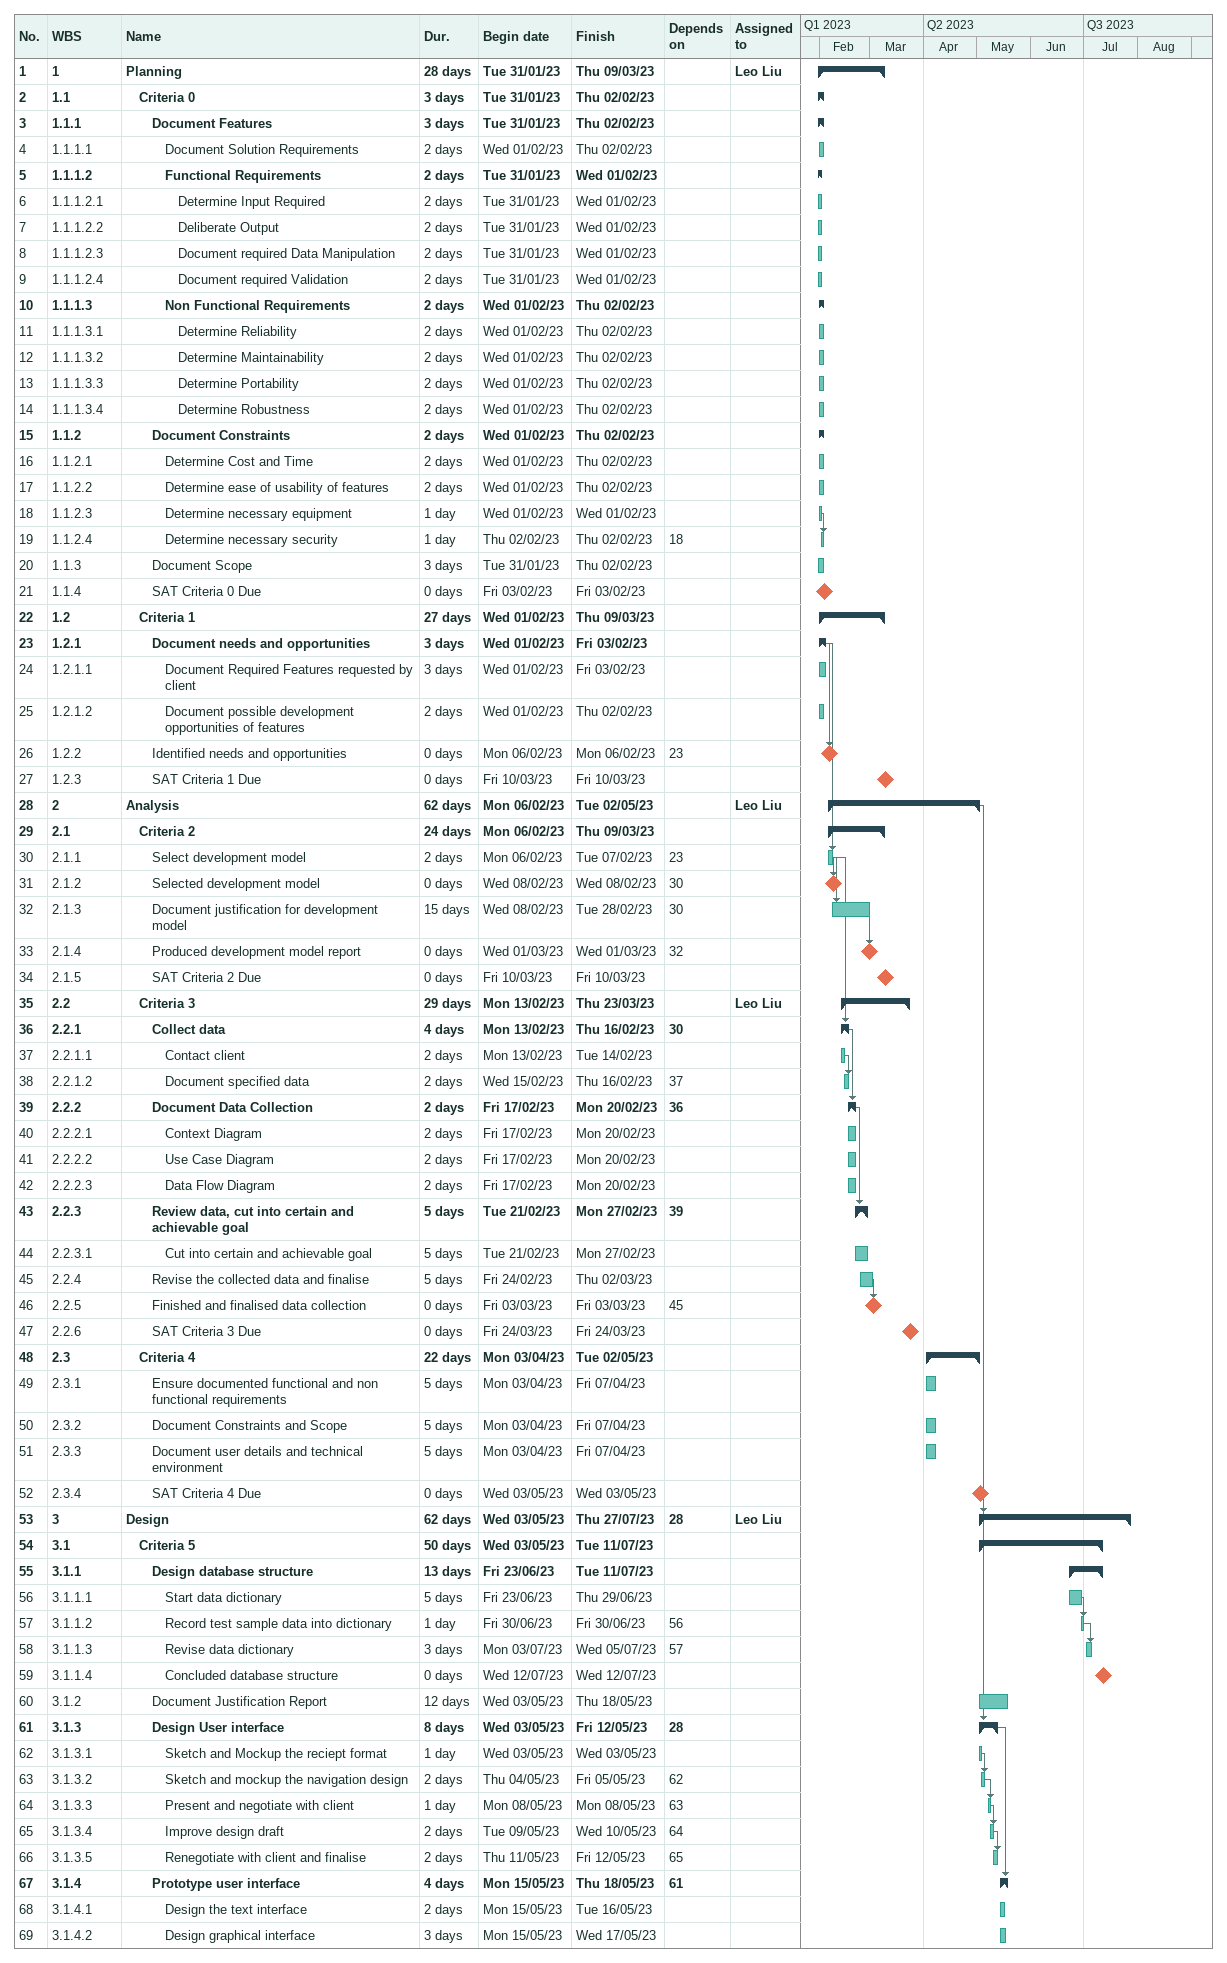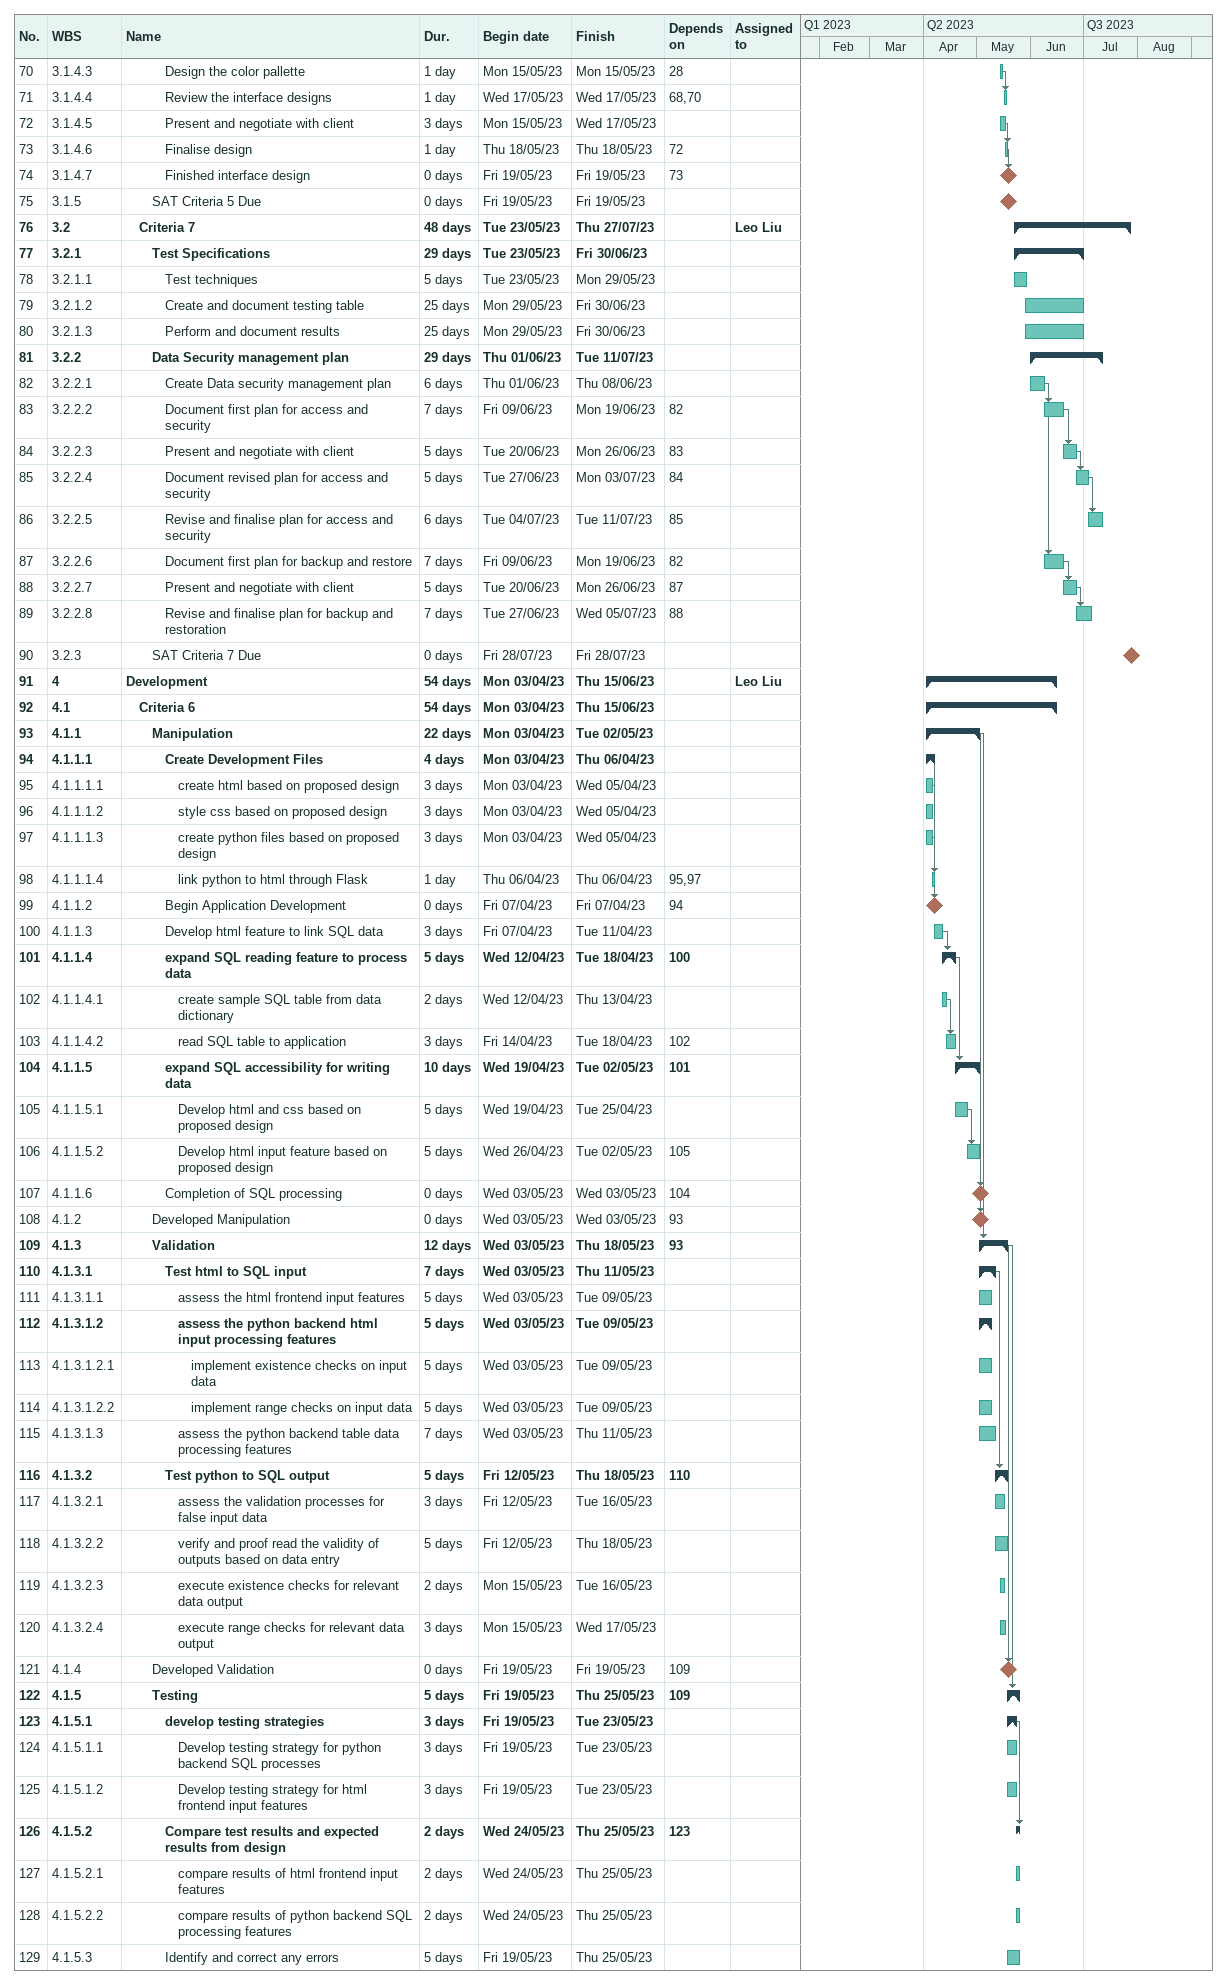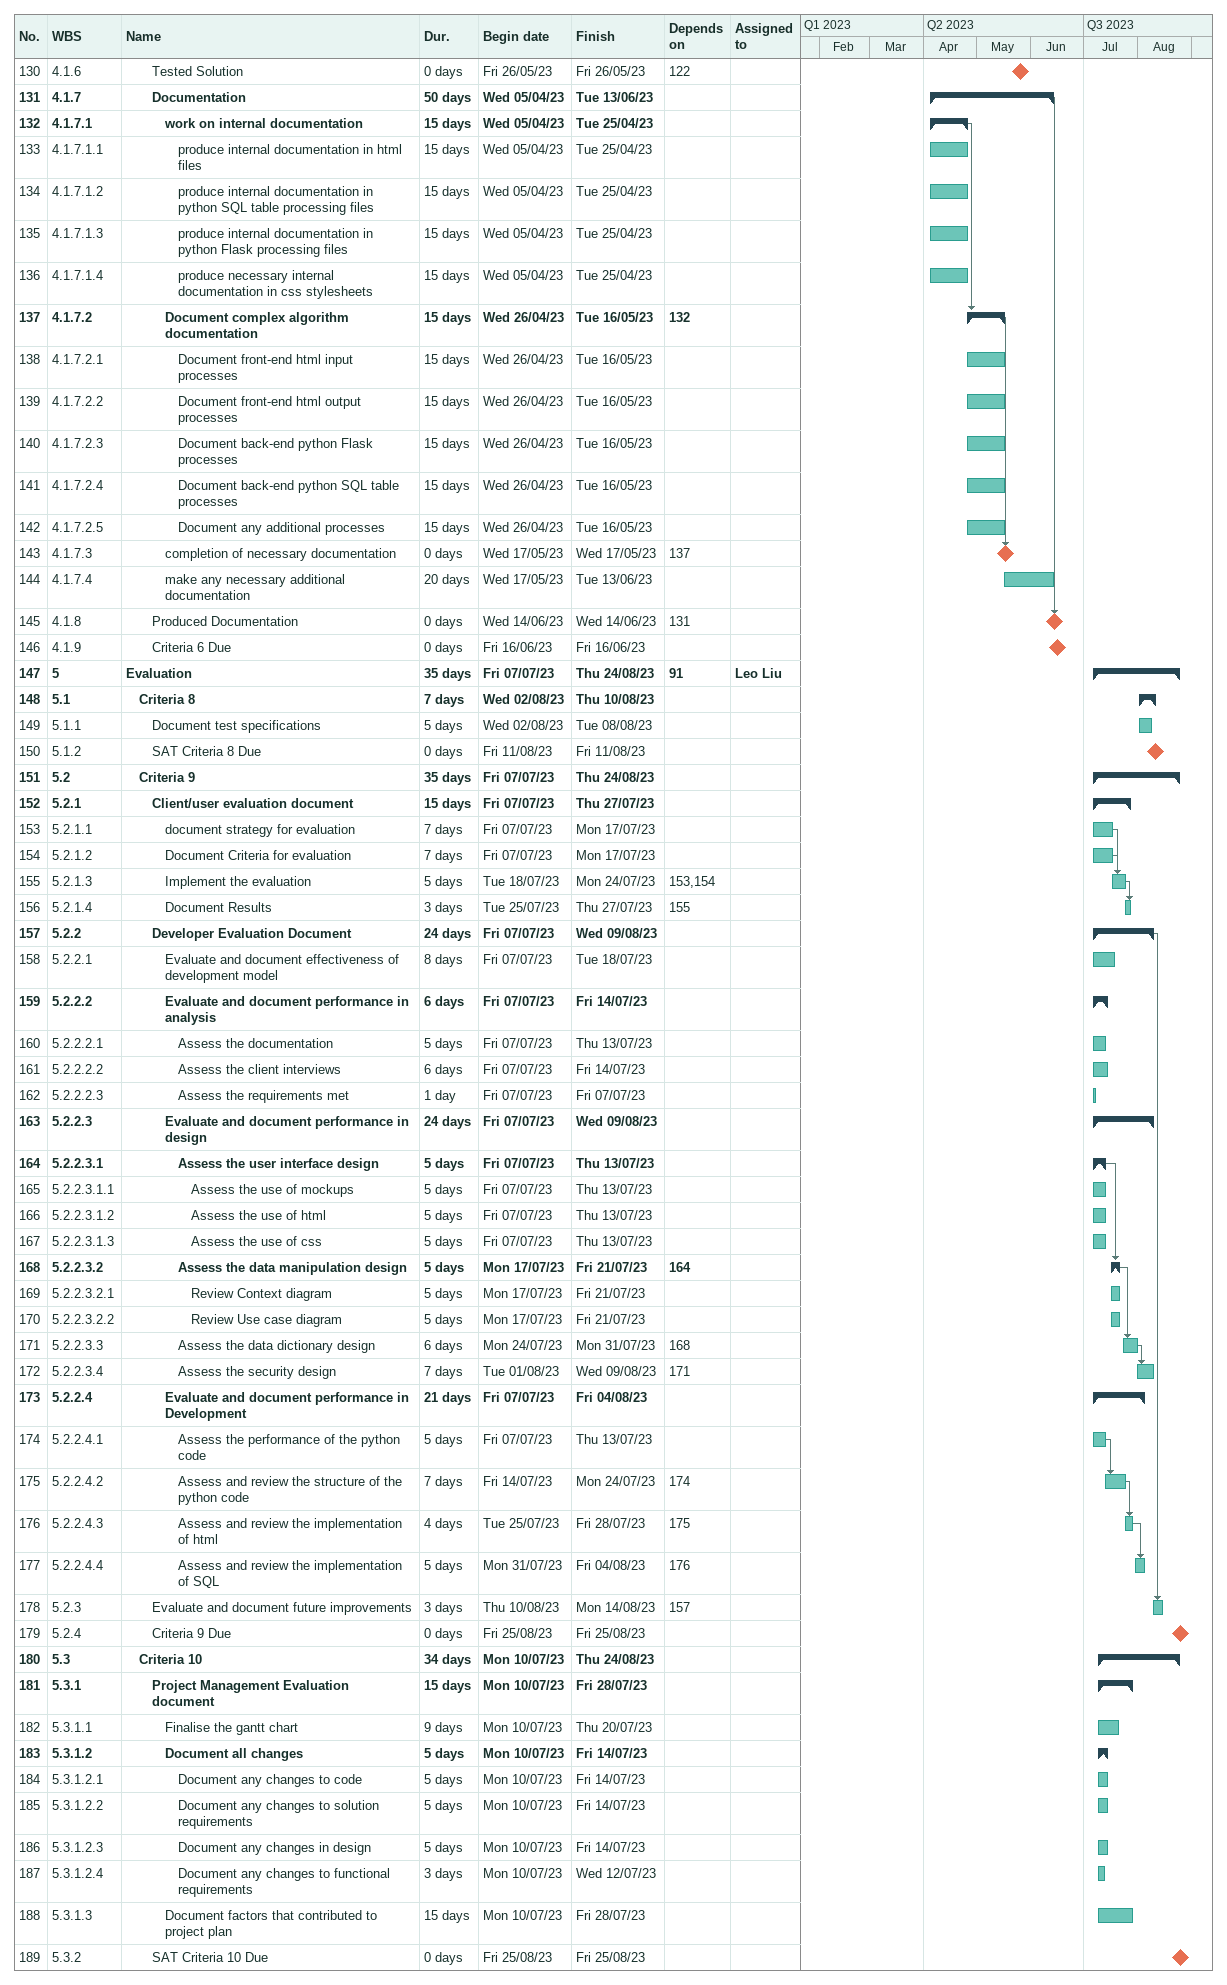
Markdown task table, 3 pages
| ID | WBS | Task | Duration | Start | Finish | Predecessors | Resources |
|---|---|---|---|---|---|---|---|
| 1 | 1 | **Planning** | 28d | 2023-01-31 | 2023-03-09 |  | Leo Liu |
| 2 | 1.1 | **Criteria 0** | 3d | 2023-01-31 | 2023-02-02 |  |  |
| 3 | 1.1.1 | **Document Features** | 3d | 2023-01-31 | 2023-02-02 |  |  |
| 4 | 1.1.1.1 | Document Solution Requirements | 2d | 2023-02-01 | 2023-02-02 |  |  |
| 5 | 1.1.1.2 | **Functional Requirements** | 2d | 2023-01-31 | 2023-02-01 |  |  |
| 6 | 1.1.1.2.1 | Determine Input Required | 2d | 2023-01-31 | 2023-02-01 |  |  |
| 7 | 1.1.1.2.2 | Deliberate Output | 2d | 2023-01-31 | 2023-02-01 |  |  |
| 8 | 1.1.1.2.3 | Document required Data Manipulation | 2d | 2023-01-31 | 2023-02-01 |  |  |
| 9 | 1.1.1.2.4 | Document required Validation | 2d | 2023-01-31 | 2023-02-01 |  |  |
| 10 | 1.1.1.3 | **Non Functional Requirements** | 2d | 2023-02-01 | 2023-02-02 |  |  |
| 11 | 1.1.1.3.1 | Determine Reliability | 2d | 2023-02-01 | 2023-02-02 |  |  |
| 12 | 1.1.1.3.2 | Determine Maintainability | 2d | 2023-02-01 | 2023-02-02 |  |  |
| 13 | 1.1.1.3.3 | Determine Portability | 2d | 2023-02-01 | 2023-02-02 |  |  |
| 14 | 1.1.1.3.4 | Determine Robustness | 2d | 2023-02-01 | 2023-02-02 |  |  |
| 15 | 1.1.2 | **Document Constraints** | 2d | 2023-02-01 | 2023-02-02 |  |  |
| 16 | 1.1.2.1 | Determine Cost and Time | 2d | 2023-02-01 | 2023-02-02 |  |  |
| 17 | 1.1.2.2 | Determine ease of usability of features | 2d | 2023-02-01 | 2023-02-02 |  |  |
| 18 | 1.1.2.3 | Determine necessary equipment | 1d | 2023-02-01 | 2023-02-01 |  |  |
| 19 | 1.1.2.4 | Determine necessary security | 1d | 2023-02-02 | 2023-02-02 | 18 |  |
| 20 | 1.1.3 | Document Scope | 3d | 2023-01-31 | 2023-02-02 |  |  |
| 21 | 1.1.4 | SAT Criteria 0 Due | 0d | 2023-02-03 | 2023-02-03 |  |  |
| 22 | 1.2 | **Criteria 1** | 27d | 2023-02-01 | 2023-03-09 |  |  |
| 23 | 1.2.1 | **Document needs and opportunities** | 3d | 2023-02-01 | 2023-02-03 |  |  |
| 24 | 1.2.1.1 | Document Required Features requested by client | 3d | 2023-02-01 | 2023-02-03 |  |  |
| 25 | 1.2.1.2 | Document possible development opportunities of features | 2d | 2023-02-01 | 2023-02-02 |  |  |
| 26 | 1.2.2 | Identified needs and opportunities | 0d | 2023-02-06 | 2023-02-06 | 23 |  |
| 27 | 1.2.3 | SAT Criteria 1 Due | 0d | 2023-03-10 | 2023-03-10 |  |  |
| 28 | 2 | **Analysis** | 62d | 2023-02-06 | 2023-05-02 |  | Leo Liu |
| 29 | 2.1 | **Criteria 2** | 24d | 2023-02-06 | 2023-03-09 |  |  |
| 30 | 2.1.1 | Select development model | 2d | 2023-02-06 | 2023-02-07 | 23 |  |
| 31 | 2.1.2 | Selected development model | 0d | 2023-02-08 | 2023-02-08 | 30 |  |
| 32 | 2.1.3 | Document justification for development model | 15d | 2023-02-08 | 2023-02-28 | 30 |  |
| 33 | 2.1.4 | Produced development model report | 0d | 2023-03-01 | 2023-03-01 | 32 |  |
| 34 | 2.1.5 | SAT Criteria 2 Due | 0d | 2023-03-10 | 2023-03-10 |  |  |
| 35 | 2.2 | **Criteria 3** | 29d | 2023-02-13 | 2023-03-23 |  | Leo Liu |
| 36 | 2.2.1 | **Collect data** | 4d | 2023-02-13 | 2023-02-16 | 30 |  |
| 37 | 2.2.1.1 | Contact client | 2d | 2023-02-13 | 2023-02-14 |  |  |
| 38 | 2.2.1.2 | Document specified data | 2d | 2023-02-15 | 2023-02-16 | 37 |  |
| 39 | 2.2.2 | **Document Data Collection** | 2d | 2023-02-17 | 2023-02-20 | 36 |  |
| 40 | 2.2.2.1 | Context Diagram | 2d | 2023-02-17 | 2023-02-20 |  |  |
| 41 | 2.2.2.2 | Use Case Diagram | 2d | 2023-02-17 | 2023-02-20 |  |  |
| 42 | 2.2.2.3 | Data Flow Diagram | 2d | 2023-02-17 | 2023-02-20 |  |  |
| 43 | 2.2.3 | **Review data, cut into certain and achievable goal** | 5d | 2023-02-21 | 2023-02-27 | 39 |  |
| 44 | 2.2.3.1 | Cut into certain and achievable goal | 5d | 2023-02-21 | 2023-02-27 |  |  |
| 45 | 2.2.4 | Revise the collected data and finalise | 5d | 2023-02-24 | 2023-03-02 |  |  |
| 46 | 2.2.5 | Finished and finalised data collection | 0d | 2023-03-03 | 2023-03-03 | 45 |  |
| 47 | 2.2.6 | SAT Criteria 3 Due | 0d | 2023-03-24 | 2023-03-24 |  |  |
| 48 | 2.3 | **Criteria 4** | 22d | 2023-04-03 | 2023-05-02 |  |  |
| 49 | 2.3.1 | Ensure documented functional and non functional requirements | 5d | 2023-04-03 | 2023-04-07 |  |  |
| 50 | 2.3.2 | Document Constraints and Scope | 5d | 2023-04-03 | 2023-04-07 |  |  |
| 51 | 2.3.3 | Document user details and technical environment | 5d | 2023-04-03 | 2023-04-07 |  |  |
| 52 | 2.3.4 | SAT Criteria 4 Due | 0d | 2023-05-03 | 2023-05-03 |  |  |
| 53 | 3 | **Design** | 62d | 2023-05-03 | 2023-07-27 | 28 | Leo Liu |
| 54 | 3.1 | **Criteria 5** | 50d | 2023-05-03 | 2023-07-11 |  |  |
| 55 | 3.1.1 | **Design database structure** | 13d | 2023-06-23 | 2023-07-11 |  |  |
| 56 | 3.1.1.1 | Start data dictionary | 5d | 2023-06-23 | 2023-06-29 |  |  |
| 57 | 3.1.1.2 | Record test sample data into dictionary | 1d | 2023-06-30 | 2023-06-30 | 56 |  |
| 58 | 3.1.1.3 | Revise data dictionary | 3d | 2023-07-03 | 2023-07-05 | 57 |  |
| 59 | 3.1.1.4 | Concluded database structure | 0d | 2023-07-12 | 2023-07-12 |  |  |
| 60 | 3.1.2 | Document Justification Report | 12d | 2023-05-03 | 2023-05-18 |  |  |
| 61 | 3.1.3 | **Design User interface** | 8d | 2023-05-03 | 2023-05-12 | 28 |  |
| 62 | 3.1.3.1 | Sketch and Mockup the reciept format | 1d | 2023-05-03 | 2023-05-03 |  |  |
| 63 | 3.1.3.2 | Sketch and mockup the navigation design | 2d | 2023-05-04 | 2023-05-05 | 62 |  |
| 64 | 3.1.3.3 | Present and negotiate with client | 1d | 2023-05-08 | 2023-05-08 | 63 |  |
| 65 | 3.1.3.4 | Improve design draft | 2d | 2023-05-09 | 2023-05-10 | 64 |  |
| 66 | 3.1.3.5 | Renegotiate with client and finalise | 2d | 2023-05-11 | 2023-05-12 | 65 |  |
| 67 | 3.1.4 | **Prototype user interface** | 4d | 2023-05-15 | 2023-05-18 | 61 |  |
| 68 | 3.1.4.1 | Design the text interface | 2d | 2023-05-15 | 2023-05-16 |  |  |
| 69 | 3.1.4.2 | Design graphical interface | 3d | 2023-05-15 | 2023-05-17 |  |  |
| 70 | 3.1.4.3 | Design the color pallette | 1d | 2023-05-15 | 2023-05-15 | 28 |  |
| 71 | 3.1.4.4 | Review the interface designs | 1d | 2023-05-17 | 2023-05-17 | 68, 70 |  |
| 72 | 3.1.4.5 | Present and negotiate with client | 3d | 2023-05-15 | 2023-05-17 |  |  |
| 73 | 3.1.4.6 | Finalise design | 1d | 2023-05-18 | 2023-05-18 | 72 |  |
| 74 | 3.1.4.7 | Finished interface design | 0d | 2023-05-19 | 2023-05-19 | 73 |  |
| 75 | 3.1.5 | SAT Criteria 5 Due | 0d | 2023-05-19 | 2023-05-19 |  |  |
| 76 | 3.2 | **Criteria 7** | 48d | 2023-05-23 | 2023-07-27 |  | Leo Liu |
| 77 | 3.2.1 | **Test Specifications** | 29d | 2023-05-23 | 2023-06-30 |  |  |
| 78 | 3.2.1.1 | Test techniques | 5d | 2023-05-23 | 2023-05-29 |  |  |
| 79 | 3.2.1.2 | Create and document testing table | 25d | 2023-05-29 | 2023-06-30 |  |  |
| 80 | 3.2.1.3 | Perform and document results | 25d | 2023-05-29 | 2023-06-30 |  |  |
| 81 | 3.2.2 | **Data Security management plan** | 29d | 2023-06-01 | 2023-07-11 |  |  |
| 82 | 3.2.2.1 | Create Data security management plan | 6d | 2023-06-01 | 2023-06-08 |  |  |
| 83 | 3.2.2.2 | Document first plan for access and security | 7d | 2023-06-09 | 2023-06-19 | 82 |  |
| 84 | 3.2.2.3 | Present and negotiate with client | 5d | 2023-06-20 | 2023-06-26 | 83 |  |
| 85 | 3.2.2.4 | Document revised plan for access and security | 5d | 2023-06-27 | 2023-07-03 | 84 |  |
| 86 | 3.2.2.5 | Revise and finalise plan for access and security | 6d | 2023-07-04 | 2023-07-11 | 85 |  |
| 87 | 3.2.2.6 | Document first plan for backup and restore | 7d | 2023-06-09 | 2023-06-19 | 82 |  |
| 88 | 3.2.2.7 | Present and negotiate with client | 5d | 2023-06-20 | 2023-06-26 | 87 |  |
| 89 | 3.2.2.8 | Revise and finalise plan for backup and restoration | 7d | 2023-06-27 | 2023-07-05 | 88 |  |
| 90 | 3.2.3 | SAT Criteria 7 Due | 0d | 2023-07-28 | 2023-07-28 |  |  |
| 91 | 4 | **Development** | 54d | 2023-04-03 | 2023-06-15 |  | Leo Liu |
| 92 | 4.1 | **Criteria 6** | 54d | 2023-04-03 | 2023-06-15 |  |  |
| 93 | 4.1.1 | **Manipulation** | 22d | 2023-04-03 | 2023-05-02 |  |  |
| 94 | 4.1.1.1 | **Create Development Files** | 4d | 2023-04-03 | 2023-04-06 |  |  |
| 95 | 4.1.1.1.1 | create html based on proposed design | 3d | 2023-04-03 | 2023-04-05 |  |  |
| 96 | 4.1.1.1.2 | style css based on proposed design | 3d | 2023-04-03 | 2023-04-05 |  |  |
| 97 | 4.1.1.1.3 | create python files based on proposed design | 3d | 2023-04-03 | 2023-04-05 |  |  |
| 98 | 4.1.1.1.4 | link python to html through Flask | 1d | 2023-04-06 | 2023-04-06 | 95, 97 |  |
| 99 | 4.1.1.2 | Begin Application Development | 0d | 2023-04-07 | 2023-04-07 | 94 |  |
| 100 | 4.1.1.3 | Develop html feature to link SQL data | 3d | 2023-04-07 | 2023-04-11 |  |  |
| 101 | 4.1.1.4 | **expand SQL reading feature to process data** | 5d | 2023-04-12 | 2023-04-18 | 100 |  |
| 102 | 4.1.1.4.1 | create sample SQL table from data dictionary | 2d | 2023-04-12 | 2023-04-13 |  |  |
| 103 | 4.1.1.4.2 | read SQL table to application | 3d | 2023-04-14 | 2023-04-18 | 102 |  |
| 104 | 4.1.1.5 | **expand SQL accessibility for writing data** | 10d | 2023-04-19 | 2023-05-02 | 101 |  |
| 105 | 4.1.1.5.1 | Develop html and css based on proposed design | 5d | 2023-04-19 | 2023-04-25 |  |  |
| 106 | 4.1.1.5.2 | Develop html input feature based on proposed design | 5d | 2023-04-26 | 2023-05-02 | 105 |  |
| 107 | 4.1.1.6 | Completion of SQL processing | 0d | 2023-05-03 | 2023-05-03 | 104 |  |
| 108 | 4.1.2 | Developed Manipulation | 0d | 2023-05-03 | 2023-05-03 | 93 |  |
| 109 | 4.1.3 | **Validation** | 12d | 2023-05-03 | 2023-05-18 | 93 |  |
| 110 | 4.1.3.1 | **Test html to SQL input** | 7d | 2023-05-03 | 2023-05-11 |  |  |
| 111 | 4.1.3.1.1 | assess the html frontend input features | 5d | 2023-05-03 | 2023-05-09 |  |  |
| 112 | 4.1.3.1.2 | **assess the python backend html input processing features** | 5d | 2023-05-03 | 2023-05-09 |  |  |
| 113 | 4.1.3.1.2.1 | implement existence checks on input data | 5d | 2023-05-03 | 2023-05-09 |  |  |
| 114 | 4.1.3.1.2.2 | implement range checks on input data | 5d | 2023-05-03 | 2023-05-09 |  |  |
| 115 | 4.1.3.1.3 | assess the python backend table data processing features | 7d | 2023-05-03 | 2023-05-11 |  |  |
| 116 | 4.1.3.2 | **Test python to SQL output** | 5d | 2023-05-12 | 2023-05-18 | 110 |  |
| 117 | 4.1.3.2.1 | assess the validation processes for false input data | 3d | 2023-05-12 | 2023-05-16 |  |  |
| 118 | 4.1.3.2.2 | verify and proof read the validity of outputs based on data entry | 5d | 2023-05-12 | 2023-05-18 |  |  |
| 119 | 4.1.3.2.3 | execute existence checks for relevant data output | 2d | 2023-05-15 | 2023-05-16 |  |  |
| 120 | 4.1.3.2.4 | execute range checks for relevant data output | 3d | 2023-05-15 | 2023-05-17 |  |  |
| 121 | 4.1.4 | Developed Validation | 0d | 2023-05-19 | 2023-05-19 | 109 |  |
| 122 | 4.1.5 | **Testing** | 5d | 2023-05-19 | 2023-05-25 | 109 |  |
| 123 | 4.1.5.1 | **develop testing strategies** | 3d | 2023-05-19 | 2023-05-23 |  |  |
| 124 | 4.1.5.1.1 | Develop testing strategy for python backend SQL processes | 3d | 2023-05-19 | 2023-05-23 |  |  |
| 125 | 4.1.5.1.2 | Develop testing strategy for html frontend input features | 3d | 2023-05-19 | 2023-05-23 |  |  |
| 126 | 4.1.5.2 | **Compare test results and expected results from design** | 2d | 2023-05-24 | 2023-05-25 | 123 |  |
| 127 | 4.1.5.2.1 | compare results of html frontend input features | 2d | 2023-05-24 | 2023-05-25 |  |  |
| 128 | 4.1.5.2.2 | compare results of python backend SQL processing features | 2d | 2023-05-24 | 2023-05-25 |  |  |
| 129 | 4.1.5.3 | Identify and correct any errors | 5d | 2023-05-19 | 2023-05-25 |  |  |
| 130 | 4.1.6 | Tested Solution | 0d | 2023-05-26 | 2023-05-26 | 122 |  |
| 131 | 4.1.7 | **Documentation** | 50d | 2023-04-05 | 2023-06-13 |  |  |
| 132 | 4.1.7.1 | **work on internal documentation** | 15d | 2023-04-05 | 2023-04-25 |  |  |
| 133 | 4.1.7.1.1 | produce internal documentation in html files | 15d | 2023-04-05 | 2023-04-25 |  |  |
| 134 | 4.1.7.1.2 | produce internal documentation in python SQL table processing files | 15d | 2023-04-05 | 2023-04-25 |  |  |
| 135 | 4.1.7.1.3 | produce internal documentation in python Flask processing files | 15d | 2023-04-05 | 2023-04-25 |  |  |
| 136 | 4.1.7.1.4 | produce necessary internal documentation in css stylesheets | 15d | 2023-04-05 | 2023-04-25 |  |  |
| 137 | 4.1.7.2 | **Document complex algorithm documentation** | 15d | 2023-04-26 | 2023-05-16 | 132 |  |
| 138 | 4.1.7.2.1 | Document front-end html input processes | 15d | 2023-04-26 | 2023-05-16 |  |  |
| 139 | 4.1.7.2.2 | Document front-end html output processes | 15d | 2023-04-26 | 2023-05-16 |  |  |
| 140 | 4.1.7.2.3 | Document back-end python Flask processes | 15d | 2023-04-26 | 2023-05-16 |  |  |
| 141 | 4.1.7.2.4 | Document back-end python SQL table processes | 15d | 2023-04-26 | 2023-05-16 |  |  |
| 142 | 4.1.7.2.5 | Document any additional processes | 15d | 2023-04-26 | 2023-05-16 |  |  |
| 143 | 4.1.7.3 | completion of necessary documentation | 0d | 2023-05-17 | 2023-05-17 | 137 |  |
| 144 | 4.1.7.4 | make any necessary additional documentation | 20d | 2023-05-17 | 2023-06-13 |  |  |
| 145 | 4.1.8 | Produced Documentation | 0d | 2023-06-14 | 2023-06-14 | 131 |  |
| 146 | 4.1.9 | Criteria 6 Due | 0d | 2023-06-16 | 2023-06-16 |  |  |
| 147 | 5 | **Evaluation** | 35d | 2023-07-07 | 2023-08-24 | 91 | Leo Liu |
| 148 | 5.1 | **Criteria 8** | 7d | 2023-08-02 | 2023-08-10 |  |  |
| 149 | 5.1.1 | Document test specifications | 5d | 2023-08-02 | 2023-08-08 |  |  |
| 150 | 5.1.2 | SAT Criteria 8 Due | 0d | 2023-08-11 | 2023-08-11 |  |  |
| 151 | 5.2 | **Criteria 9** | 35d | 2023-07-07 | 2023-08-24 |  |  |
| 152 | 5.2.1 | **Client/user evaluation document** | 15d | 2023-07-07 | 2023-07-27 |  |  |
| 153 | 5.2.1.1 | document strategy for evaluation | 7d | 2023-07-07 | 2023-07-17 |  |  |
| 154 | 5.2.1.2 | Document Criteria for evaluation | 7d | 2023-07-07 | 2023-07-17 |  |  |
| 155 | 5.2.1.3 | Implement the evaluation | 5d | 2023-07-18 | 2023-07-24 | 153, 154 |  |
| 156 | 5.2.1.4 | Document Results | 3d | 2023-07-25 | 2023-07-27 | 155 |  |
| 157 | 5.2.2 | **Developer Evaluation Document** | 24d | 2023-07-07 | 2023-08-09 |  |  |
| 158 | 5.2.2.1 | Evaluate and document effectiveness of development model | 8d | 2023-07-07 | 2023-07-18 |  |  |
| 159 | 5.2.2.2 | **Evaluate and document performance in analysis** | 6d | 2023-07-07 | 2023-07-14 |  |  |
| 160 | 5.2.2.2.1 | Assess the documentation | 5d | 2023-07-07 | 2023-07-13 |  |  |
| 161 | 5.2.2.2.2 | Assess the client interviews | 6d | 2023-07-07 | 2023-07-14 |  |  |
| 162 | 5.2.2.2.3 | Assess the requirements met | 1d | 2023-07-07 | 2023-07-07 |  |  |
| 163 | 5.2.2.3 | **Evaluate and document performance in design** | 24d | 2023-07-07 | 2023-08-09 |  |  |
| 164 | 5.2.2.3.1 | **Assess the user interface design** | 5d | 2023-07-07 | 2023-07-13 |  |  |
| 165 | 5.2.2.3.1.1 | Assess the use of mockups | 5d | 2023-07-07 | 2023-07-13 |  |  |
| 166 | 5.2.2.3.1.2 | Assess the use of html | 5d | 2023-07-07 | 2023-07-13 |  |  |
| 167 | 5.2.2.3.1.3 | Assess the use of css | 5d | 2023-07-07 | 2023-07-13 |  |  |
| 168 | 5.2.2.3.2 | **Assess the data manipulation design** | 5d | 2023-07-17 | 2023-07-21 | 164 |  |
| 169 | 5.2.2.3.2.1 | Review Context diagram | 5d | 2023-07-17 | 2023-07-21 |  |  |
| 170 | 5.2.2.3.2.2 | Review Use case diagram | 5d | 2023-07-17 | 2023-07-21 |  |  |
| 171 | 5.2.2.3.3 | Assess the data dictionary design | 6d | 2023-07-24 | 2023-07-31 | 168 |  |
| 172 | 5.2.2.3.4 | Assess the security design | 7d | 2023-08-01 | 2023-08-09 | 171 |  |
| 173 | 5.2.2.4 | **Evaluate and document performance in Development** | 21d | 2023-07-07 | 2023-08-04 |  |  |
| 174 | 5.2.2.4.1 | Assess the performance of the python code | 5d | 2023-07-07 | 2023-07-13 |  |  |
| 175 | 5.2.2.4.2 | Assess and review the structure of the python code | 7d | 2023-07-14 | 2023-07-24 | 174 |  |
| 176 | 5.2.2.4.3 | Assess and review the implementation of html | 4d | 2023-07-25 | 2023-07-28 | 175 |  |
| 177 | 5.2.2.4.4 | Assess and review the implementation of SQL | 5d | 2023-07-31 | 2023-08-04 | 176 |  |
| 178 | 5.2.3 | Evaluate and document future improvements | 3d | 2023-08-10 | 2023-08-14 | 157 |  |
| 179 | 5.2.4 | Criteria 9 Due | 0d | 2023-08-25 | 2023-08-25 |  |  |
| 180 | 5.3 | **Criteria 10** | 34d | 2023-07-10 | 2023-08-24 |  |  |
| 181 | 5.3.1 | **Project Management Evaluation document** | 15d | 2023-07-10 | 2023-07-28 |  |  |
| 182 | 5.3.1.1 | Finalise the gantt chart | 9d | 2023-07-10 | 2023-07-20 |  |  |
| 183 | 5.3.1.2 | **Document all changes** | 5d | 2023-07-10 | 2023-07-14 |  |  |
| 184 | 5.3.1.2.1 | Document any changes to code | 5d | 2023-07-10 | 2023-07-14 |  |  |
| 185 | 5.3.1.2.2 | Document any changes to solution requirements | 5d | 2023-07-10 | 2023-07-14 |  |  |
| 186 | 5.3.1.2.3 | Document any changes in design | 5d | 2023-07-10 | 2023-07-14 |  |  |
| 187 | 5.3.1.2.4 | Document any changes to functional requirements | 3d | 2023-07-10 | 2023-07-12 |  |  |
| 188 | 5.3.1.3 | Document factors that contributed to project plan | 15d | 2023-07-10 | 2023-07-28 |  |  |
| 189 | 5.3.2 | SAT Criteria 10 Due | 0d | 2023-08-25 | 2023-08-25 |  |  |
